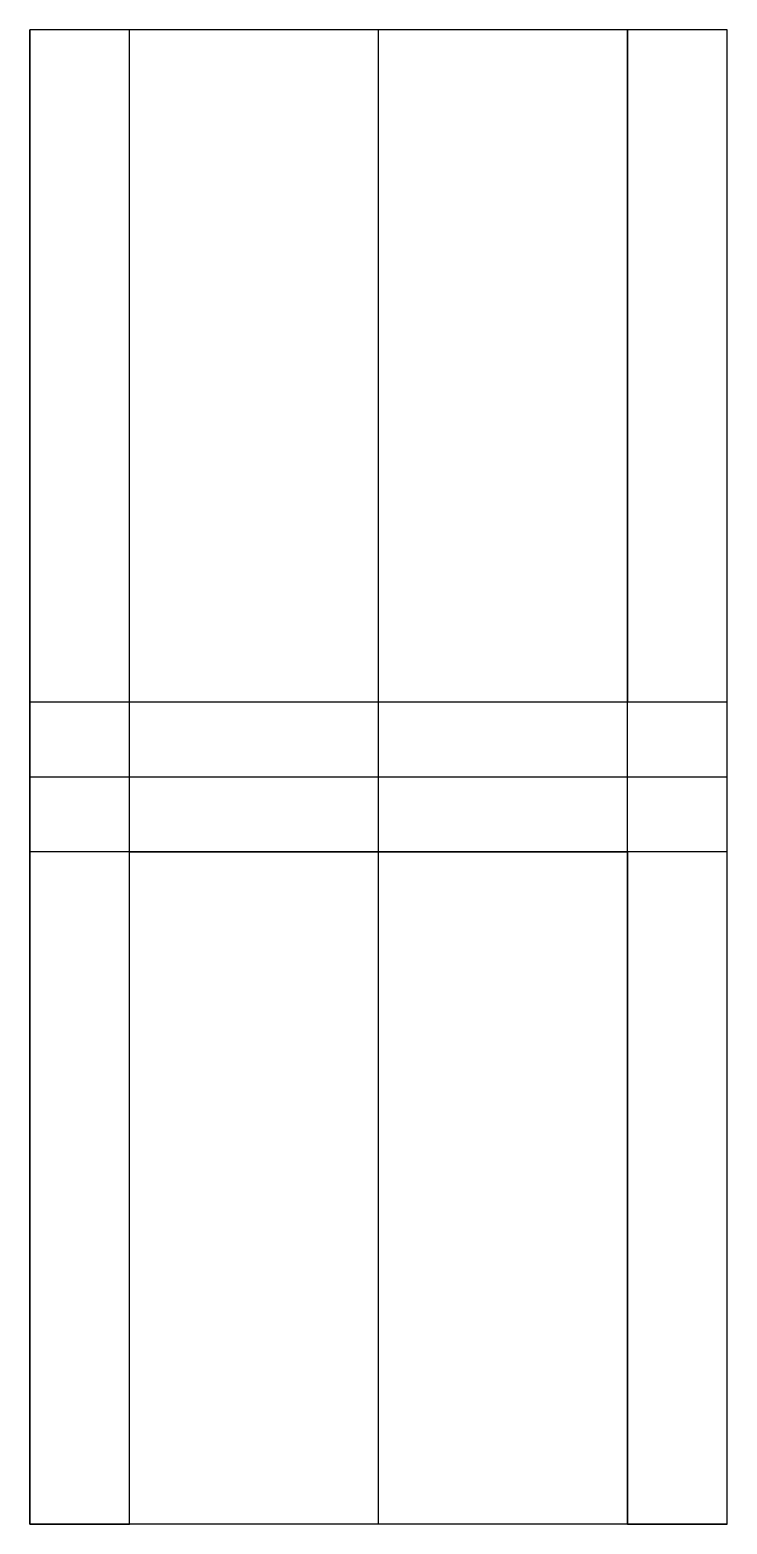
# Model space of a CAD drawing. Extents: x 13 to 27, y -31.6 to -1.6.
import ezdxf

# ---------------------------------------------------------------- set-up
doc = ezdxf.new("R2010")
doc.units = 0
doc.layers.get('0').update_dxf_attribs({"linetype": 'CONTINUOUS'})

msp = doc.modelspace()

# ---------------------------------------------------------------- linework, layer by layer
at = {"linetype": 'CONTINUOUS'}
for p, q in [((13, -31.64), (13, -1.64)), ((27, -1.64), (13, -1.64)), ((15, -1.64), (13, -1.64)), ((13, -1.64), (13, -31.64)), ((15, -1.64), (13, -1.64)), ((13, -1.64), (13, -31.64)), ((15, -31.64), (15, -1.64)), ((15, -15.14), (15, -1.64)), ((15, -15.14), (15, -1.64)), ((20, -31.64), (20, -1.64)), ((25, -31.64), (25, -1.64)), ((27, -1.64), (25, -1.64)), ((25, -1.64), (25, -15.14)), ((27, -1.64), (25, -1.64)), ((25, -1.64), (25, -15.14)), ((27, -31.64), (27, -1.64)), ((27, -31.64), (27, -1.64)), ((27, -31.64), (27, -1.64)), ((27, -15.14), (13, -15.14)), ((25, -15.14), (15, -15.14)), ((25, -15.14), (15, -15.14)), ((13, -16.64), (27, -16.64)), ((27, -18.14), (13, -18.14)), ((15, -31.64), (15, -18.14)), ((15, -18.14), (25, -18.14)), ((15, -31.64), (15, -18.14)), ((15, -18.14), (25, -18.14)), ((25, -18.14), (25, -31.64)), ((25, -18.14), (25, -31.64)), ((27, -31.64), (13, -31.64)), ((13, -31.64), (15, -31.64)), ((13, -31.64), (15, -31.64)), ((25, -31.64), (27, -31.64)), ((25, -31.64), (27, -31.64))]:
    msp.add_line(p, q, dxfattribs=at)

doc.saveas('drawing.dxf')
